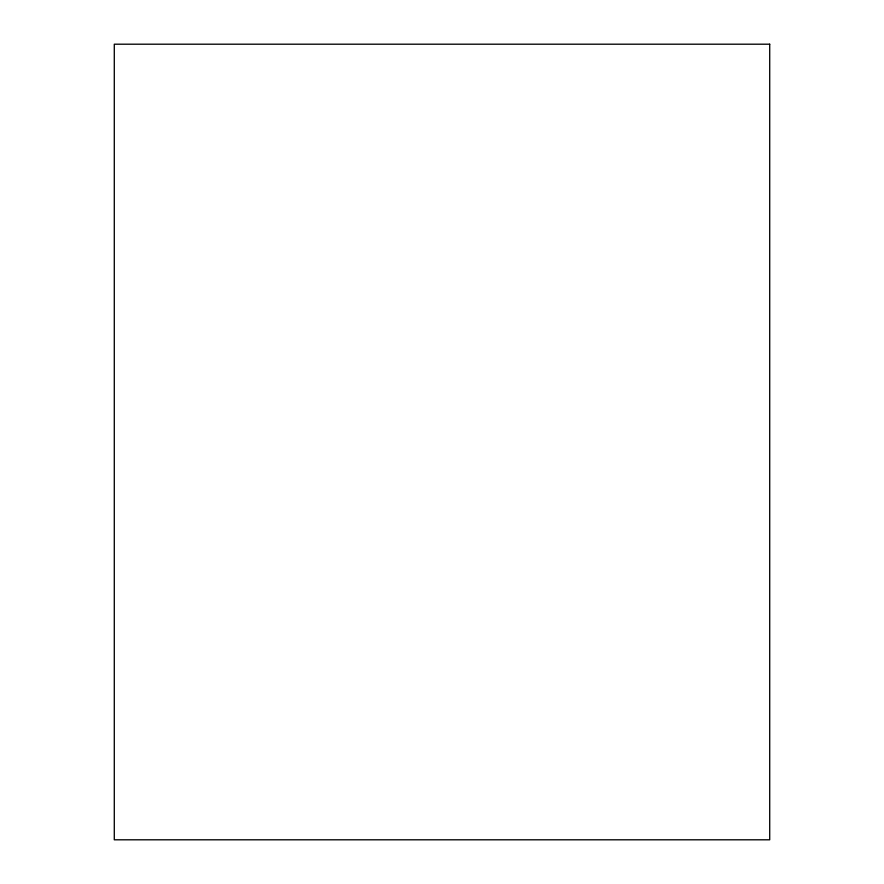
<?xml version="1.0" encoding="UTF-8"?>
<svg xmlns="http://www.w3.org/2000/svg" width="884" height="884" viewBox="0 0 884 884"><rect width="100%" height="100%" fill="white"/><g stroke="black" fill="none" stroke-linecap="round" stroke-linejoin="round"><path stroke-width="1.33" d="M769.71 44.2L114.29 44.2L114.29 839.8L769.71 839.8L769.71 44.2"/></g></svg>
